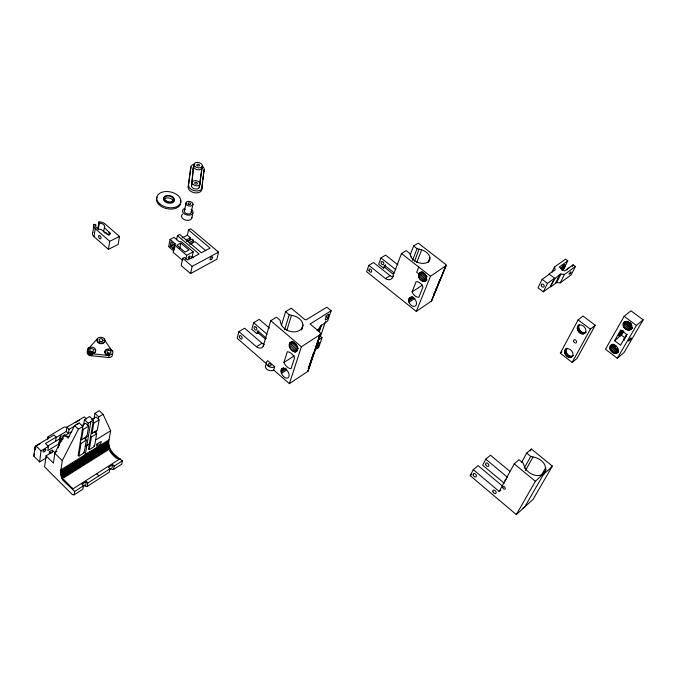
<?xml version="1.0" encoding="UTF-8"?>
<svg xmlns="http://www.w3.org/2000/svg" width="677" height="677" viewBox="0 0 677 677"><rect width="100%" height="100%" fill="white"/><g stroke="black" fill="none" stroke-linecap="round" stroke-linejoin="round"><path stroke-width="1.02" d="M624.939 338.238L625.802 336.587M111.747 469.423L113.482 469.499L121.708 464.21L122.393 460.817L119.33 458.524C113.846 454.36 107.694 448.826 108.735 441.294L110.681 430.733L103.065 414.316L99.274 410.711L94.958 413.3L94.103 418.352M429.133 261.373L429.997 257.7L429.37 255.779A10.341 6.592 21 0 0 421.695 249.821L416.727 262.532M565.515 349.374C569.814 346.26 576.102 354.477 571.236 357.304C566.395 358.827 561.665 350.737 566.954 348.223L564.931 350.119M573.478 355.653C569.712 358.133 564.618 352.835 566.361 348.977M578.217 325.679C582.635 322.379 589.083 330.841 584.056 333.753C579.089 335.428 574.257 327.093 579.664 324.545L577.608 326.458M421.695 249.821L417.066 248.671L413.647 245.971L410.262 254.797L411.227 256.668L410.795 256.651C413.732 261.72 420.256 264.385 425.943 263.048L427.83 262.219L429.912 259.418M586.333 332.085C582.491 334.717 577.21 329.293 579.055 325.324M264.233 344.381A8.759 5.204 58.3 0 1 262.278 343.417L244.583 328.193L238.922 331.603L237.111 338.255L266.704 363.955A4.959 3.597 16.8 0 0 266.797 369.16A4.959 3.597 16.8 0 0 273.686 370.014L289.392 383.656L307.832 371.411L320.619 333.896L320.086 332.407L310.074 324.012L331.146 310.743L326.856 307.197L306.004 319.891L304.675 319.468L291.228 308.213L285.609 311.64L281.395 325.51M46.078 455.824L44.589 466.91L72.447 494.684L74.148 494.811L74.707 491.409L62.749 480.137L61.158 475.838L60.71 471.234L62.267 460.622L78.43 429.193L82.856 426.518L79.048 422.854L74.622 425.511L68.14 438.18L64.374 434.507L54.812 453.26L53.424 463.11L46.078 455.824L53.5 451.314L54.964 452.761M618.71 351.566C614.471 357.507 605.585 347.589 612.228 344.255M614.386 353.335L617.881 350.398C615.19 349.738 612.956 347.013 613.37 344.178L609.867 347.098M617.314 352.742C620.699 349.137 614.809 342.647 610.823 345.422M623.094 324.884C623.119 318.715 632.157 321.753 631.861 326.627C631.819 332.779 622.815 329.741 623.094 324.884L626.623 321.99M112.255 353.885A4.02 2.928 8.7 0 1 108.718 357.515L91.564 355.738C85.818 356.466 85.937 346.666 91.403 347.149A4.045 2.936 7.9 0 1 95.279 349.027A4.045 2.936 7.9 0 1 94.721 352.243C92.36 354.096 87.316 352.742 87.731 349.281M199.935 183.907L199.233 187.148A3.935 2.488 12.9 0 1 195.086 188.934A3.935 2.488 12.9 0 1 191.506 185.743L193.326 167.727A4.24 2.64 13 0 1 193.944 166.474M194.874 164.071A6.778 4.223 13 0 0 190.872 166.948L188.206 187.089A6.872 4.367 12.9 0 0 194.35 192.733A6.872 4.367 12.9 0 0 201.695 189.67L202.584 181.69M202.812 179.693L203.252 175.698M203.481 173.701L204.124 169.783A6.778 4.223 13 0 0 202.719 166.432M201.695 189.67L204.124 169.783M46.527 457.72L39.604 461.934L33.85 456.196L35.069 446.752L40.671 443.393M55.582 441.302L56.166 437.114L53.999 434.981L35.949 445.779L35.432 449.985L34.705 449.266L35.069 446.752M188.206 187.089L190.872 166.948M39.604 461.934L41.043 450.831L48.422 446.38L45.511 443.511L56.166 437.114M47.864 438.637L48.126 436.657L64.323 426.984L67.488 427.339M47.796 439.128L48.126 436.657M48.422 446.38L47.855 450.56L58.764 443.96L60.583 436.005L64.061 436.191M199.233 187.148L202.364 165.772M33.85 456.196L34.205 453.683M58.197 447.878L58.764 443.96M60.194 437.266L59.923 439.111L63.054 439.161M60.583 436.005L59.127 444.907M92.851 232.363L94.078 224.307L95.787 224.84A4.646 3.063 9.3 0 0 96.625 227.954A4.646 3.063 9.3 0 0 100.983 229.376L107.541 234.47A1.972 1.312 9.6 0 0 109.471 234.394A1.972 1.312 9.6 0 0 110.106 233.21L104.478 227.684A4.646 3.063 9.3 0 0 99.282 223.156L98.986 221.954L100.619 222.014A6.499 4.282 9.3 0 1 105.011 223.901L119.49 236.476L118.162 244.465L108.447 249.322L94.035 236.662A6.465 4.29 9.2 0 1 92.512 233.37L92.901 232.338M302.052 329.039L302.983 325.028L302.492 322.785A11.45 7.989 17.3 0 0 291.499 315.321L289.214 314.729L285.609 311.64M94.035 236.662L95.22 228.631A6.499 4.282 9.3 0 1 93.688 225.339L94.078 224.307M95.491 226.846L95.787 224.84M55.979 437.638L66.253 431.469L66.871 427.28L84.244 416.888L86.402 418.961M97.928 228.97L98.986 221.954L97.987 228.944M98.377 229.173L99.282 223.156M75.071 425.757L69.037 429.387L68.411 433.568L66.253 431.469M182.714 260.518L173.27 252.436L175.021 243.602L170.096 239.413L174.074 237.365L178.982 241.545L181.385 241.774L193.233 251.836L191.862 258.005M173.27 252.436L175.021 243.602M103.632 231.966L104.258 227.954M280.997 370.878L281.581 368.999L283.104 368.246A5.509 3.267 56.9 0 1 288.63 373.01A5.509 3.267 56.9 0 1 287.006 378.138A5.509 3.267 56.9 0 1 281.488 373.365L280.997 370.878L285.279 368.085M87.248 352.717L87.663 350.051M87.79 350.356L88.061 348.579M87.451 353.487L87.866 350.821M88.645 347.97L88.543 348.638L97.573 338.492A4.003 2.886 8.5 0 1 104.461 338.923L104.351 339.583L111.595 350.347M87.917 354.206L88.34 351.541M89.33 348.181L89.432 347.513M88.611 354.833L89.034 352.167M289.248 344.686C290.535 338.255 298.498 345.058 297.592 349.307C296.272 355.696 288.368 348.909 289.248 344.686L293.606 341.919M90.269 347.902L90.371 347.233M90.523 347.876L90.625 347.208M89.491 355.315L89.914 352.649M108.709 235.249L109.183 232.253M109.666 234.944L109.987 232.947M90.49 355.62L90.913 352.962M91.539 355.738L91.962 353.072M108.447 249.322L109.725 241.317L119.49 236.476M91.564 355.738L91.996 353.072M106.619 349.95A4.02 2.928 8.7 0 0 105.477 353.953L106.162 354.579A4.02 2.928 8.7 0 0 109.065 355.527L91.886 353.741L92.884 353.656L92.994 352.988M92.884 353.656L93.934 352.7M94.061 353.233L94.171 352.565M78.151 455.486L82.856 426.518M83.474 425.672L84.464 419.605L89.618 416.507L93.418 420.138L88.509 448.944L89.254 449.663L94.475 446.414L96.693 433.779L94.45 431.621M78.177 455.35L78.921 456.078L80.978 443.418L86.334 440.143L84.083 437.96M80.808 439.102L81.562 439.83L83.254 429.455L88.653 426.18L85.624 423.26L82.019 425.435M85.581 439.415L86.174 435.827L86.927 436.555L81.562 439.83M87.9 425.452L88.264 423.252L93.418 420.138M78.921 456.078L84.219 452.795L86.334 440.143M86.927 436.555L88.653 426.18M60.71 471.234L85.074 456.027L90.845 421.695M89.254 449.663L91.412 437.012L96.693 433.779M91.277 432.713L92.03 433.432L93.798 423.066L99.13 419.842L96.1 416.947L91.657 419.622M84.007 484.859L85.471 486.314L87.189 486.424L87.782 483.023L86.301 481.55L81.892 484.377L83.381 485.849L82.797 489.251L74.148 494.811M86.301 481.55L85.708 484.96L83.068 486.653M108.718 357.515L109.175 354.858M95.939 433.06L96.413 430.369M98.368 419.114L98.749 416.914L103.065 414.316M413.647 245.971L418.251 243.119L445.568 264.275L446.168 265.553L430.513 276.233L416.262 311.42L366.595 271.68L368.847 265.35L373.501 262.498L390.333 275.844A7.921 5.391 57.9 0 0 393.176 276.8M99.13 419.842L97.319 430.2L92.03 433.432M112.154 351.177L111.587 349.882L109.733 349.07A4.028 2.928 8.7 0 0 105.62 350.017A4.028 2.928 8.7 0 0 105.587 353.284L106.272 353.919A4.028 2.928 8.7 0 0 111.561 354.316A4.028 2.928 8.7 0 0 112.264 350.508M113.482 469.499L114.151 466.106L112.67 464.676L108.405 467.401L109.886 468.839L109.234 472.233L87.189 486.424M112.67 464.676L112.01 468.069L109.462 469.711M170.096 239.413L168.624 246.648L173.515 250.828M170.113 246.377L171.061 241.774L172.288 242.823L171.34 247.427L170.113 246.377L172.491 245.15M173.786 249.517L172.559 248.467L173.515 243.872L174.742 244.922M176.57 239.768L177.433 235.638L179.727 234.462L201.348 252.758L210.082 248.087L188.519 229.943L190.779 228.784L218.561 252.123L216.835 259.266L190.533 273.584L181.191 265.562L182.748 258.343L184.415 257.463L187.867 259.951L199.063 253.977L177.433 235.638M192.92 169.656L194.003 164.486M186.09 202.618L184.44 210.513A3.546 2.293 12.6 0 0 187.681 213.924A3.546 2.293 12.6 0 0 191.185 211.503M191.506 185.743L192.192 182.494M179.743 248.264L180.835 243.111L188.942 249.999L184.982 252.081L176.866 245.176L180.835 243.111M191.278 212.121L192.97 204.242M182.13 237.906L187.385 235.181L188.519 229.943M191.803 218.104L192.928 212.9M263.675 344.644L263.108 346.446A8.793 5.188 58.3 0 1 256.651 346.912L238.922 331.603M185.743 259.452L186.649 255.331L193.233 251.836M187.385 235.181L190.432 237.754L190.009 239.709L186.505 241.528M187.58 241.325L191.955 239.04L193.487 240.327L193.055 242.281L189.56 244.118M190.533 273.584L192.15 266.383L218.561 252.123M58.467 446.033L60.278 438.095L63.401 438.247M58.518 446.812L59.881 440.854L61.962 440.896M408.637 299.894L409.348 298.108L410.922 297.313A4.976 3.385 56.2 0 1 416.16 301.477A4.976 3.385 56.2 0 1 414.214 306.368A4.976 3.385 56.2 0 1 408.984 302.204L408.637 299.894L412.953 297.051M418.521 274.938C419.825 268.981 427.652 274.456 426.569 278.814C425.232 284.729 417.464 279.279 418.521 274.938L422.888 272.12M307.832 371.411L308.204 370.04M269.446 328.1L259.215 319.358L253.647 322.717L251.785 329.344L256.862 333.719L258.199 332.898L258.758 330.96M256.862 333.719L257.7 330.816L266.45 338.331M392.905 276.258L392.228 277.976A7.946 5.391 57.9 0 1 385.712 278.763L368.847 265.35M263.209 346.209L270.732 320.703L276.453 317.217L280.151 320.356C280.422 330.833 297.305 336.596 302.687 327.042M543.707 474.619L545.89 469.804L544.9 465.023A11.856 8.327 29.9 0 0 533.011 457.009L530.726 456.433L526.706 453.082L531.411 449.029L552.347 466.114L533.087 499.372L516.323 514.605L470.21 475.66L473.291 469.652L478.089 465.624L502.317 485.951M284.585 329.75L289.214 314.729M273.686 370.014L274.693 366.739L267.694 360.663A4.976 3.597 16.8 0 0 267.796 365.876A4.976 3.597 16.8 0 0 274.693 366.739M286.853 330.334L291.499 315.321M283.917 362.508L287.31 351.752A7.345 4.417 57.2 0 1 294.52 357.93L291.059 368.669A7.329 4.392 57.2 0 1 283.917 362.508L294.393 355.747M301.383 330.021L302.983 325.028M289.392 383.656L301.392 346.768L320.407 334.438M318.647 331.29L320.297 326.382M319.002 331.586L320.974 325.696M319.214 331.764L321.516 324.892M308.272 368.449L313.29 353.546M316.294 345.854L315.685 347.682A1.938 0.669 -49.8 0 0 316.396 348.3L316.734 348.063A1.938 0.669 -49.8 0 0 318.173 346.209L319.163 343.273L317.775 342.105M308.433 368.745L320.145 333.981M308.534 369.05L320.255 334.286M308.153 370.92L320.619 333.896M325.459 321.617L320.492 336.325L319.062 337.248M327.854 317.758L328.768 315.067A1.989 0.702 -50.3 0 0 327.93 314.526A1.989 0.702 -50.3 0 0 326.17 316.709L325.214 319.925L326.432 319.671A1.98 0.702 -50.3 0 0 327.854 317.758L325.722 315.99M318.85 337.07L320.28 336.147L322.032 337.62L318.706 347.411L314.433 350.195M331.146 310.743L327.685 320.957L321.6 325.366L317.056 330.731M397.898 264.851L385.551 255.119L380.965 257.929L378.68 264.233L383.512 268.067L384.621 267.381L385.636 264.622M383.512 268.067L384.536 265.308L394.039 272.839M392.338 277.748L401.478 253.511L406.149 250.617L409.661 253.35L410.211 254.772M412.521 260.417L417.066 248.671M414.536 261.254L419.114 249.212M418.767 267.043L416.702 272.289L418.758 273.906L422.253 271.655M412.081 291.897L416.143 281.64A6.626 4.561 56.6 0 1 422.973 287.031L418.851 297.271A6.609 4.536 56.5 0 1 412.081 291.897L422.482 285.085M428.05 262.583L429.997 257.7M433.5 294.927L434.71 292.007M435.514 290.061L436.716 287.15M437.52 285.203L439.932 279.364M446.084 265.037L431.545 301.02L416.262 311.42M431.672 300.309L446.151 265.299M431.393 301.223L446.168 265.553M87.308 351.947L87.646 351.245M549.259 274.219L542.142 279.347L537.995 287.793L543.326 291.829L550.409 286.642L554.607 278.23L547.515 283.392L543.326 291.829M551.696 272.662L554.471 267.06L565.49 259.173L567.8 260.873L563.594 269.243L561.885 270.487M550.409 286.642L554.945 278.484L560.531 273.931L564.466 274.498L575.416 266.501L573.089 264.792L564.542 271.003L559.227 267.051L567.8 260.873M550.739 286.896L556.638 282.571L560.861 274.177M556.638 282.571L560.226 282.884L564.466 274.498M572.15 266.645L573.089 264.792M575.416 266.501L571.151 274.862L560.226 282.884M509.756 471.243L490.486 455.232L485.773 459.184L482.659 465.192L504.255 483.26M560.302 353.25L578.116 319.866L583.024 316.032L595.244 325.256L576.99 358.497L572.167 362.432L560.302 353.25L561.918 351.955M473.291 469.652L499.203 491.451L514.249 463.847L519.039 459.708L523.152 463.102L523.905 464.947A11.856 8.327 29.9 0 0 533.806 474.873C541.321 477.92 547.617 470.964 552.347 466.114M572.167 362.432L590.378 329.149L595.244 325.256M521.645 462.273L526.706 453.082M530.396 450.865L531.411 449.029M524.184 468.188L530.726 456.433M525.445 470.574L533.011 457.009M624.16 316.311L605.45 349.256L617.322 358.277L623.999 352.624L643.15 319.84L630.947 310.802L624.16 316.311L636.422 325.434L643.15 319.84M614.581 340.7L620.741 329.927L626.8 334.463L620.581 345.228L614.581 340.7L621.317 335.123L622.865 332.432M97.573 338.492L97.099 341.343A4.003 2.886 8.4 0 0 99.942 343.577L100.983 343.738A4.003 2.886 8.4 0 0 104.757 340.311M97.463 339.16L97.2 340.675A4.003 2.886 8.5 0 0 100.052 342.909L101.093 343.07A4.003 2.886 8.5 0 0 104.461 338.923M516.323 514.605L535.372 481.313L545.264 471.92M631.658 326.204L629.161 325.696L627.291 322.489L628.028 321.211M541.143 475.626L545.789 467.528M542.785 475.203L545.89 469.804M522.822 508.156L524.76 506.929L543.919 473.655M617.322 358.277L636.422 325.434M524.76 506.929L526.088 505.194M626.157 336.13L626.53 335.699M499.203 491.451L500.777 490.063M616.476 353.225L618.566 351.465M613.269 352.945L616.764 350.017M470.21 475.66L471.81 474.323M615.478 353.428L618.27 351.075M611.28 351.439L614.784 348.511M612.211 352.302L615.706 349.374M610.536 350.415L614.039 347.487M617.805 349.391L614.868 347.174L616.214 346.057M629.923 329.978L632.284 328.015M630.786 329.471L632.36 328.159M609.808 348.164L613.311 345.253M610.036 349.298L613.54 346.379M626.631 329.741L630.143 326.839M627.774 330.122L631.286 327.211M628.899 330.198L632.047 327.583C628.798 327.66 625.827 324.435 626.335 321.186L623.162 323.775M610.214 346.159L612.321 344.415M629.161 325.696L630.059 324.96L631.726 325.29M625.548 329.098L629.068 326.187M623.839 327.177L627.359 324.283L626.851 323.149L623.331 326.035M624.592 328.218L628.112 325.315M627.291 322.489L628.197 321.753L630.059 324.96M623.525 322.811L625.108 321.516M571.236 357.304L572.666 356.144M568.079 357.016L569.501 355.857M569.179 357.405L570.609 356.246M570.262 357.507L571.684 356.347M566.082 355.476L567.512 354.325M567.021 356.356L568.452 355.205M565.337 354.435L566.767 353.284M564.61 351.067L566.04 349.924M564.567 352.15L565.997 351.008M564.813 353.301L566.251 352.15M581.941 333.888L583.379 332.745M583.049 333.973L584.479 332.83M584.056 333.753L585.495 332.602M579.724 332.839L581.162 331.696M580.807 333.499L582.245 332.356M578.767 331.95L580.206 330.808M577.481 329.733L578.92 328.599M578.006 330.892L579.444 329.75M577.278 327.44L578.717 326.306M577.227 328.557L578.674 327.423M408.984 302.204L415.018 298.21M408.866 298.904L412.327 296.628M408.68 301.02L413.859 297.601M409.348 298.108L411.074 296.966M281.488 373.365L286.625 370.014M423.184 281.454L426.662 279.186M424.191 281.505L426.806 279.804M425.097 281.234L426.832 280.1M421.102 280.447L427.204 276.487M281.107 372.088L286.253 368.737M422.135 281.099L426.485 278.264M419.41 278.492L425.511 274.532M281.581 368.999L283.299 367.882M281.158 369.828L283.731 368.153M420.18 279.559L426.273 275.598M318.452 339.93L322.032 337.62M418.555 276.098L423.785 272.713M418.86 277.308L424.961 273.356M294.368 351.955L297.838 349.721M295.384 352.065L297.118 350.948M419.258 273.076L421.001 271.951M292.21 350.754L297.423 347.419M74.707 491.409L83.381 485.849M87.782 483.023L109.886 468.839M114.151 466.106L122.393 460.817M293.285 351.507L298.489 348.164M290.382 348.553L296.467 344.669M72.473 489.183L120.176 458.684M291.22 349.747L297.305 345.854M289.358 345.93L294.58 342.613M289.748 347.25L295.832 343.374M289.866 342.723L291.609 341.623M289.426 343.586L292.904 341.377M385.45 278.577L390.07 275.666M62.089 478.859L109.894 448.8M61.158 475.838L109.039 445.838M61.345 476.574L109.209 446.566M61.565 477.327L109.412 447.302M61.819 478.089L109.64 448.047M60.676 471.818L108.675 441.878M60.676 472.436L108.659 442.479M60.71 473.071L108.675 443.113M60.769 473.731L108.718 443.765M60.871 474.416L108.794 444.442M60.998 475.119L108.904 445.136M85.167 446.498L89.372 443.884M256.38 346.709L262.007 343.214M60.913 469.796L108.997 439.872M85.074 456.027L108.735 441.294L85.319 454.606M95.508 440.101L110.681 430.733M55.175 452.439L56.902 451.39M47.61 446.101L59.974 438.645M64.924 435.666L71.847 431.494M75.265 422.685L79.717 420.019M76.797 424.724L79.387 423.167M93.832 353.369L94.611 352.903A4.045 2.936 7.9 0 0 94.907 349.34M190.643 243.915L195.018 241.621L205.783 250.71M189.111 242.62L193.487 240.327M186.057 240.03L190.432 237.754M172.559 248.467L175.038 247.181M65.051 436.242L69.02 436.445M623.872 339.659L623.805 339.626A4.02 0.702 -51.6 0 1 626.013 335.809L626.682 335.03A4.02 0.702 -51.6 0 1 627.325 334.353M110.605 350.06L111.468 350.551M559.972 274.329L555.758 282.732M557.856 278.543L558.415 278.137M554.945 278.484L548.92 273.973L555.191 269.945L554.471 267.06M621.317 335.123L625.049 337.925M542.142 279.347L547.515 283.392M578.116 319.866L590.378 329.149M401.478 253.511L430.513 276.233M380.965 257.929L395.817 269.666M384.621 267.381L393.303 274.278M514.249 463.847L535.372 481.313M485.773 459.184L507.505 477.302M316.785 345.042L318.173 346.209M270.732 320.703L301.392 346.768M191.853 256.414L193.444 257.776M174.776 245.209L186.649 255.331M182.748 258.343L192.15 266.383M253.647 322.717L267.06 334.201M258.199 332.898L265.342 339.033M95.22 228.631L109.725 241.317M94.958 413.3L98.749 416.914M93.037 422.338L93.798 423.066M84.464 419.605L88.264 423.252M90.667 436.293L91.412 437.012M82.492 428.719L83.254 429.455M74.622 425.511L78.43 429.193M93.739 445.703L94.475 446.414M66.871 427.28L69.037 429.387M80.233 442.69L80.978 443.418M83.483 452.075L84.219 452.795M96.684 473.705L98.91 475.88M54.812 453.26L62.267 460.622M49.353 451.804L50.792 453.226A2.302 0.973 -44.3 0 0 52.671 450.281A2.302 0.973 -44.3 0 0 49.743 451.779A2.302 0.973 -44.3 0 0 50.343 453.455M35.949 445.779L41.043 450.831M614.691 344.745L614.868 347.174M191.879 217.199A5.289 3.444 12.6 0 1 185.049 219.932A5.289 3.444 12.6 0 1 182.722 214.042M191.185 209.396A5.306 3.444 12.6 0 1 191.439 214.575A5.306 3.444 12.6 0 1 183.729 213.314A5.306 3.444 12.6 0 1 184.829 208.355M184.813 210.005A3.546 2.293 12.6 0 1 185.388 209.608M164.189 199.842A4.561 2.936 11.9 0 1 168.852 197.989A4.561 2.936 11.9 0 1 173.109 201.23M180.404 200.595A12.279 7.896 11.9 0 1 168.108 208.905A12.279 7.896 11.9 0 1 157.047 197.134M173.938 199.046A5.45 3.503 11.9 0 1 171.535 203.041A5.45 3.503 11.9 0 1 164.723 201.382A5.45 3.503 11.9 0 1 164.782 196.821M190.465 168.878A6.77 4.231 13 0 1 190.897 167.854M203.675 170.587A6.77 4.231 13 0 1 203.701 171.704M192.446 183.298A3.935 2.488 12.9 0 0 191.777 184.449L193.597 166.432A4.24 2.64 13 0 0 197.667 169.749A4.24 2.64 13 0 0 201.941 167.718L199.512 185.853A3.935 2.488 12.9 0 0 199.453 185.185M201.551 168.294A4.24 2.64 13 0 1 201.661 169.005M202.118 187.741A6.88 4.358 12.9 0 1 194.764 190.787A6.88 4.358 12.9 0 1 188.612 185.143M104.876 233.176A1.836 0.99 62.7 0 1 106.044 232.592A1.836 0.99 62.7 0 1 107.288 234.665M107.558 349.679A4.02 2.928 8.7 0 1 108.574 349.611M107.44 353.216A2.006 1.464 8.7 0 1 109.852 353.58M89.601 351.82A2.014 1.472 7.9 0 1 90.396 351.38L90.896 351.295A2.014 1.472 7.9 0 1 92.402 351.625M99.307 341.631A1.997 1.447 8.4 0 1 101.719 341.699M71.652 488.075A11.991 5.399 57.8 0 0 72.541 488.422L63.638 479.57A11.991 5.399 57.8 0 0 64.374 480.831M624.516 340.159A4.02 0.702 -51.6 0 1 624.516 339.871M619.167 335.487A4.011 0.719 -51.7 0 1 618.592 335.047A4.011 0.719 -51.7 0 1 620.462 332.102L621.122 331.298A4.011 0.719 -51.7 0 1 621.782 330.579M623.898 331.163A4.011 0.719 -51.7 0 1 622.307 333.507L621.647 334.311A4.011 0.719 -51.7 0 1 619.193 336.13A4.011 0.719 -51.7 0 1 621.164 332.635L621.833 331.832A4.011 0.719 -51.7 0 1 623.102 330.528M631.218 323.86A1.803 1.379 46.6 0 1 630.025 322.514M566.734 270.021A3.41 0.804 -52.3 0 1 569.112 268.041M560.717 268.667A3.402 0.821 -52.3 0 1 563.222 265.367A3.402 0.821 -52.3 0 1 564.703 265.02M561.377 269.158A3.402 0.821 -52.3 0 1 564.229 265.562A3.402 0.821 -52.3 0 1 565.185 266.129A3.402 0.821 -52.3 0 1 562.494 269.818M316.608 344.931A1.946 0.669 -49.9 0 1 318.325 342.799A1.946 0.669 -49.9 0 1 319.163 343.273M505.287 481.017A2.023 1.312 48.5 0 1 506.201 479.333M628.662 340.878C632.25 339.262 632.064 334.954 628.662 340.878M96.921 444.104L96.557 446.194L100.856 443.52L101.228 441.429L96.921 444.104M562.164 268.786C564.085 269.598 565.43 263.463 562.164 268.786M569.103 273.948C570.99 274.727 572.403 268.625 569.103 273.948M620.386 334.463C623.052 334.184 624.575 327.998 620.386 334.463M103.022 340.413L102.921 340.776A2.006 1.447 8.5 0 1 101.406 341.614L100.89 341.597A2.006 1.447 8.5 0 1 99.087 340.294L99.054 339.913A2.006 1.447 8.5 0 1 101.195 338.72A2.006 1.447 8.5 0 1 103.022 340.413M43.607 450.535L43.362 450.882A1.743 0.745 -44.1 0 0 43.531 452.024A1.743 0.745 -44.1 0 0 45.317 450.857L45.562 450.518A1.743 0.745 -44.1 0 0 45.393 449.367A1.743 0.745 -44.1 0 0 43.607 450.535M92.698 351.422L92.546 351.498A2.023 1.472 7.9 0 1 89.863 350.618A2.023 1.472 7.9 0 1 90.82 348.714L91.319 348.63A2.023 1.472 7.9 0 1 93.502 349.594A2.023 1.472 7.9 0 1 92.986 351.312L92.698 351.422M99.375 235.511L99.096 235.503A1.845 0.99 62.6 0 0 98.724 237.17A1.845 0.99 62.6 0 0 100.23 238.879L100.509 238.888A1.845 0.99 62.6 0 0 100.881 237.212A1.845 0.99 62.6 0 0 99.375 235.511M196.448 182.409L196.093 182.325A1.379 0.872 12.9 0 0 194.722 182.883A1.379 0.872 12.9 0 0 195.678 184L196.025 184.085A1.379 0.872 12.9 0 0 197.405 183.526A1.379 0.872 12.9 0 0 196.448 182.409M107.973 353.123L107.55 352.861A2.014 1.464 8.7 0 1 108.21 350.474A2.014 1.464 8.7 0 1 110.935 352.133A2.014 1.464 8.7 0 1 107.973 353.123M118.492 459.057L109.682 450.577A11.644 5.628 57.8 0 0 118.492 459.057M383.199 262.177L382.877 261.872A1.76 1.193 58.3 0 0 381.193 261.948A1.76 1.193 58.3 0 0 381.633 264.081L381.955 264.385A1.76 1.193 58.3 0 0 383.639 264.309A1.76 1.193 58.3 0 0 383.199 262.177M256.16 327.389L255.821 327.042A1.946 1.151 58.6 0 0 254.146 327.042A1.946 1.151 58.6 0 0 254.73 329.344L255.068 329.691A1.946 1.151 58.6 0 0 256.744 329.699A1.946 1.151 58.6 0 0 256.16 327.389M188.502 204.2A1.337 0.863 12.7 0 0 190.719 204.132A1.337 0.863 12.7 0 0 189.154 202.838A1.337 0.863 12.7 0 0 188.502 204.2M186.911 204.996A3.563 2.293 12.7 0 0 192.827 204.826A3.563 2.293 12.7 0 0 188.638 201.357A3.563 2.293 12.7 0 0 186.911 204.996M166.085 200.883A4.57 2.936 11.9 0 0 173.439 200.045A4.57 2.936 11.9 0 0 167.481 195.991A4.57 2.936 11.9 0 0 166.085 200.883M160 204.056A12.288 7.896 11.9 0 0 180.463 203.405A12.288 7.896 11.9 0 0 166.102 191.54A12.288 7.896 11.9 0 0 160 204.056M165.518 201.264A5.458 3.503 11.9 0 0 174.302 200.257A5.458 3.503 11.9 0 0 167.185 195.416A5.458 3.503 11.9 0 0 165.518 201.264M193.131 184.466A3.944 2.488 12.9 0 0 199.732 184.525A3.944 2.488 12.9 0 0 195.323 180.624A3.944 2.488 12.9 0 0 193.131 184.466M195.162 166.576A4.248 2.64 13 0 0 202.195 166.44A4.248 2.64 13 0 0 197.193 162.395A4.248 2.64 13 0 0 195.162 166.576M197.176 165.552A1.362 0.846 13 0 0 199.453 165.586A1.362 0.846 13 0 0 197.929 164.257A1.362 0.846 13 0 0 197.176 165.552M188.934 258.174A1.371 0.626 -49.3 0 0 190.11 256.245A1.371 0.626 -49.3 0 0 188.409 257.15A1.371 0.626 -49.3 0 0 188.934 258.174M211.021 259.604A1.819 0.804 -49.7 0 0 212.629 257.048A1.819 0.804 -49.7 0 0 210.395 258.225A1.819 0.804 -49.7 0 0 211.021 259.604M541.278 285.33A1.718 1.286 52.4 0 0 543.597 287.073A1.718 1.286 52.4 0 0 543.335 284.391A1.718 1.286 52.4 0 0 541.278 285.33M573.554 341.047A1.819 1.337 48.9 0 0 576.009 342.926A1.819 1.337 48.9 0 0 575.763 340.176A1.819 1.337 48.9 0 0 573.554 341.047M368.965 270.326A1.777 1.193 58.3 0 0 371.216 272.129A1.777 1.193 58.3 0 0 370.776 269.336A1.777 1.193 58.3 0 0 368.965 270.326M239.379 336.943A1.963 1.142 58.6 0 0 241.748 338.999A1.963 1.142 58.6 0 0 241.114 335.978A1.963 1.142 58.6 0 0 239.379 336.943M268.617 365.394A1.498 1.083 16.8 0 0 271.054 365.208A1.498 1.083 16.8 0 0 269.234 363.625A1.498 1.083 16.8 0 0 268.617 365.394M473.265 475.161A2.023 1.295 49.7 0 0 476.083 476.769A2.023 1.295 49.7 0 0 474.983 473.731A2.023 1.295 49.7 0 0 473.265 475.161M492.949 491.756A2.048 1.303 48.7 0 0 495.809 493.398A2.048 1.303 48.7 0 0 494.718 490.351A2.048 1.303 48.7 0 0 492.949 491.756M502.825 487.652A1.549 0.999 48.5 0 0 504.957 489.099A1.549 0.999 48.5 0 0 504.365 486.814A1.549 0.999 48.5 0 0 502.825 487.652M485.722 464.667A2.006 1.295 49.5 0 0 488.523 466.233A2.006 1.295 49.5 0 0 487.448 463.22A2.006 1.295 49.5 0 0 485.722 464.667"/></g></svg>
